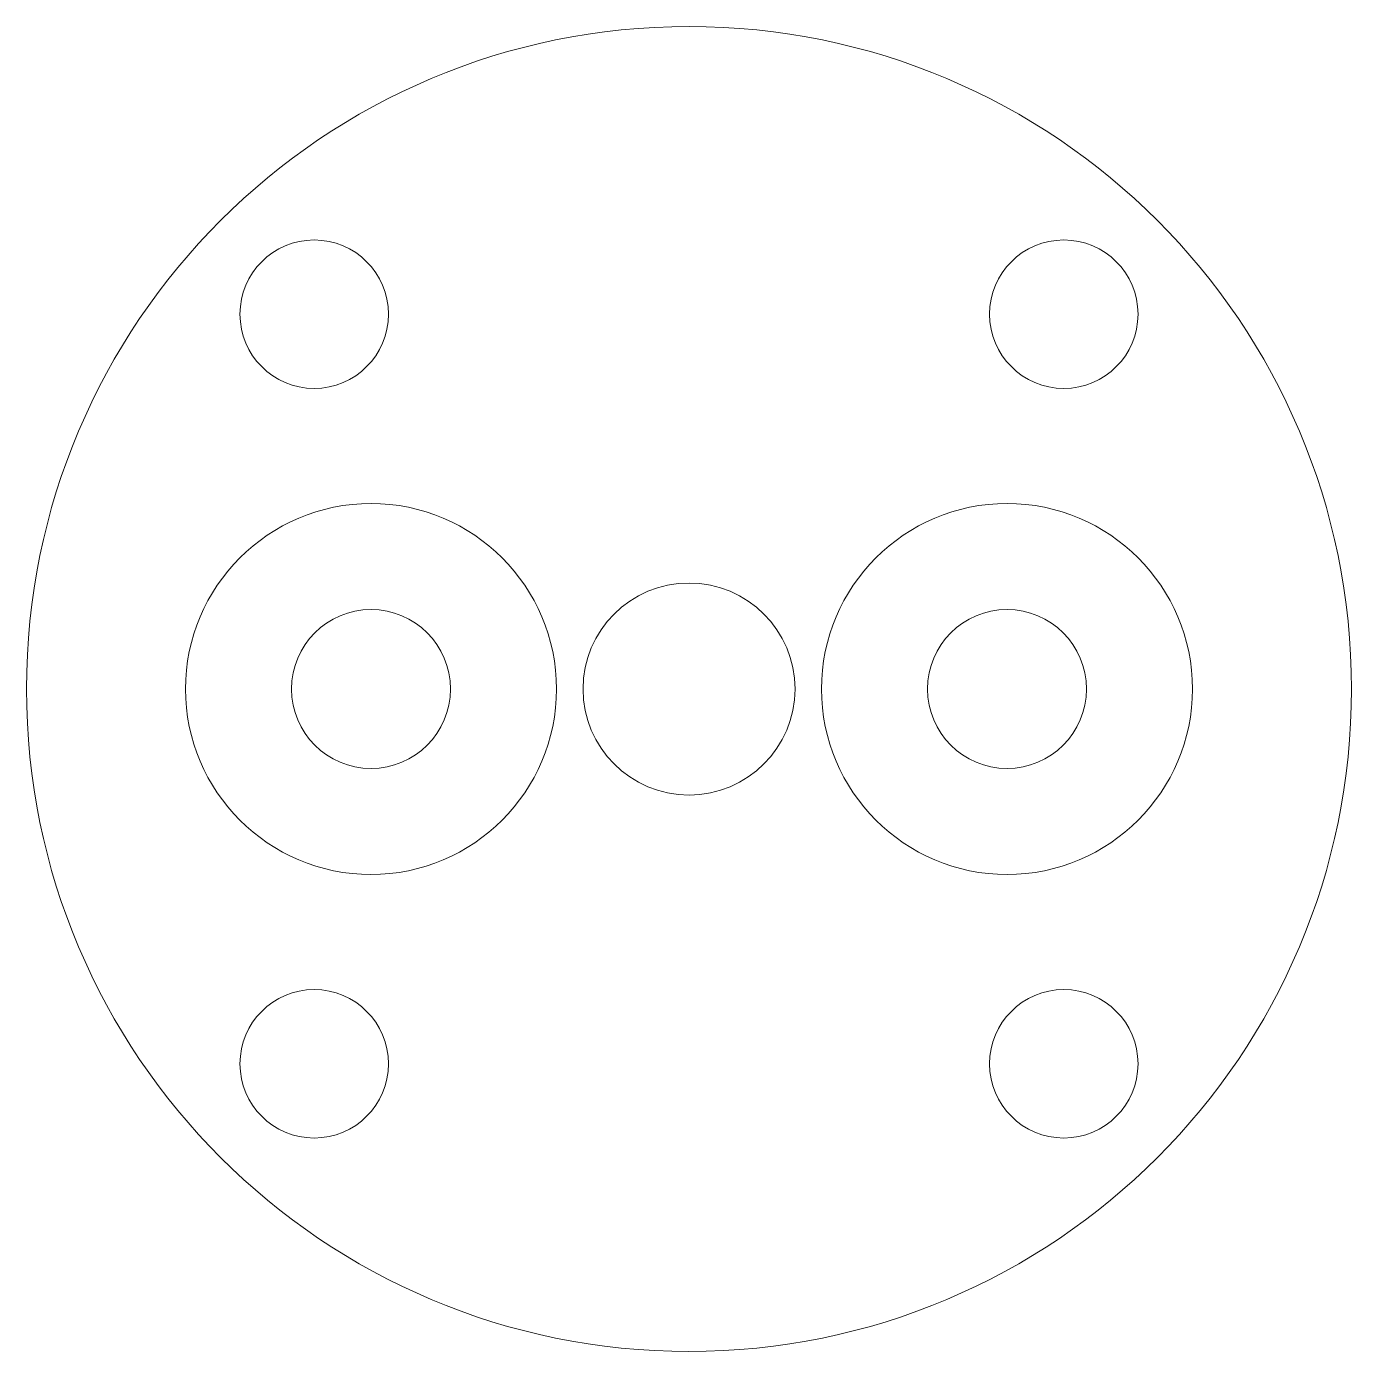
# Model space of a CAD drawing. Header units: millimetres. Extents: x -12.5 to 12.5, y -12.5 to 12.5.
import ezdxf

# ---------------------------------------------------------------- set-up
doc = ezdxf.new("R2010")
doc.units = ezdxf.units.MM

msp = doc.modelspace()

# ---------------------------------------------------------------- linework, layer by layer
at = {"color": 7, "linetype": 'Continuous', "lineweight": 15}
for centre, radius in [((0, 0), 12.5), ((-7.072, 7.072), 1.4), ((7.072, 7.072), 1.4), ((-6, 0), 3.5), ((6, 0), 3.5), ((0, 0), 2), ((-6, 0), 1.5), ((6, 0), 1.5), ((-7.072, -7.072), 1.4), ((7.072, -7.072), 1.4)]:
    msp.add_circle(centre, radius, dxfattribs=at)

doc.saveas('drawing.dxf')
